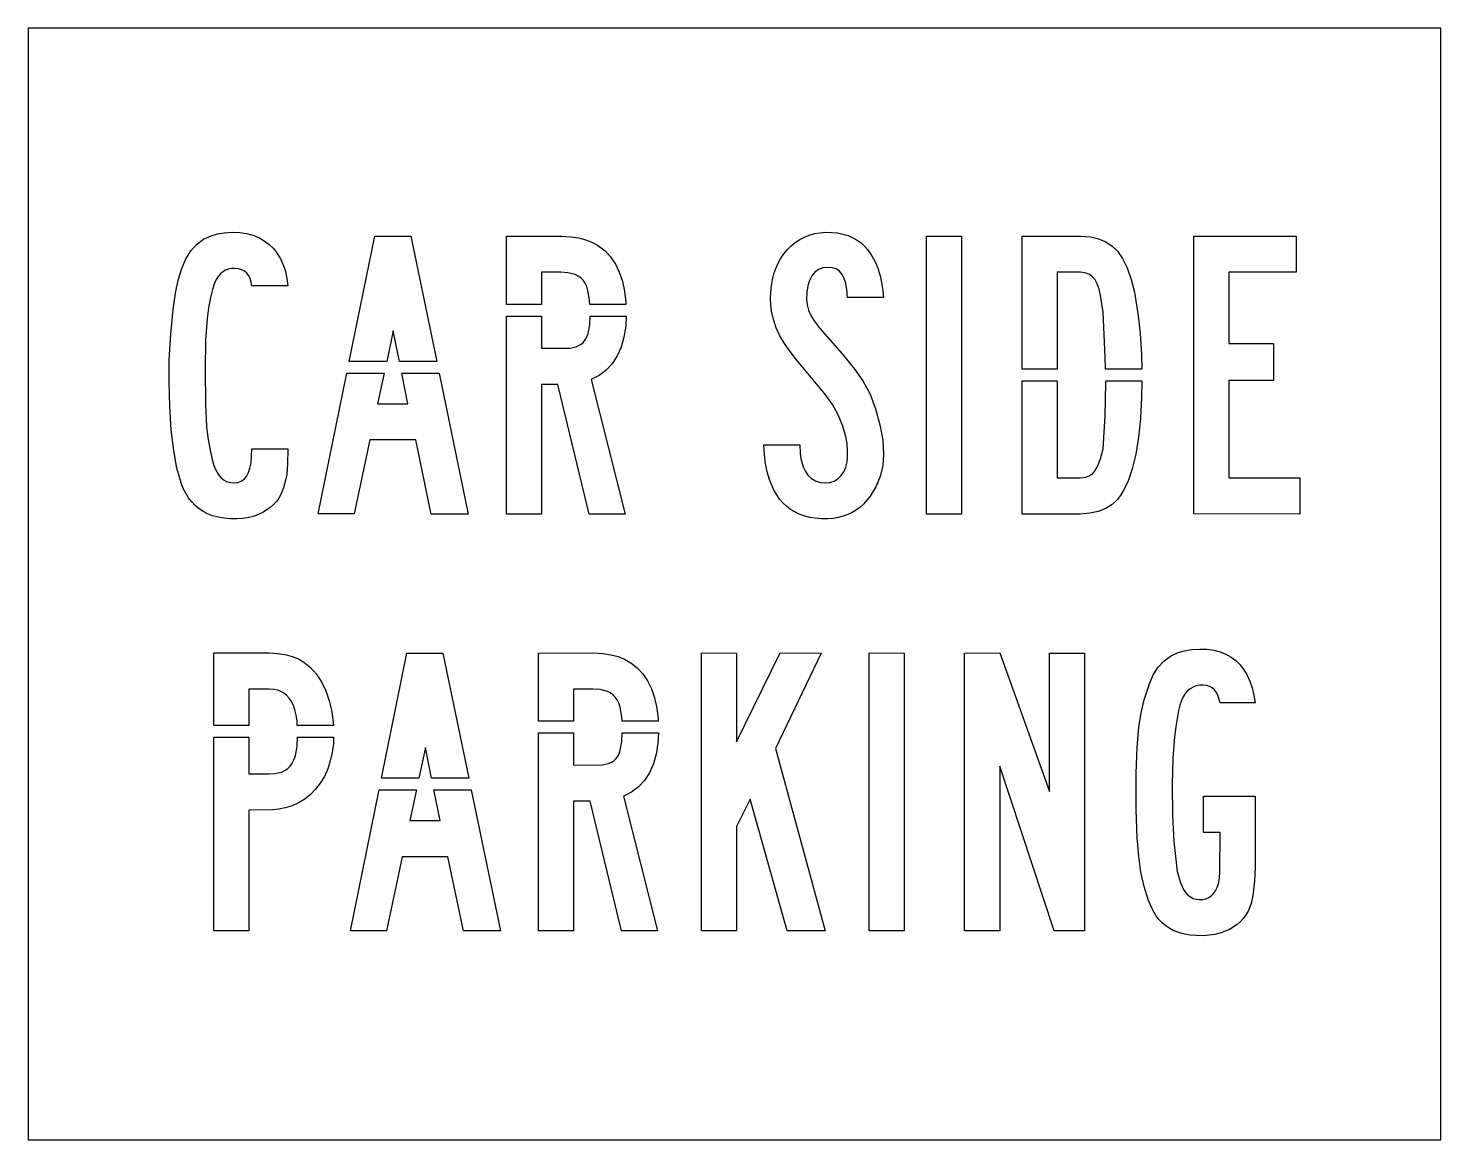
# Model space of a CAD drawing. Extents: x 0 to 61, y 0 to 48.
import ezdxf

# ---------------------------------------------------------------- set-up
doc = ezdxf.new("R2010")
doc.units = 0
doc.layers.add('CUT', color=7, linetype='Continuous')
doc.layers.add('OUTSIDE', color=1, linetype='Continuous')

msp = doc.modelspace()

# ---------------------------------------------------------------- linework, layer by layer
at = {"layer": 'CUT'}
for points in [[(10.9117, 27.8694), (10.8228, 27.7129), (10.7158, 27.5644), (10.5936, 27.4278), (10.4539, 27.3011), (10.1331, 27.0883), (9.7639, 26.933), (9.5246, 26.8697), (9.2726, 26.8285), (9.0141, 26.8108), (8.7313, 26.8152), (8.4578, 26.8397), (8.2018, 26.8844), (7.9634, 26.9496), (7.7419, 27.0355), (7.5471, 27.1367), (7.3704, 27.2546), (7.2079, 27.3913), (7.0593, 27.547), (6.9246, 27.7217), (6.8034, 27.9157), (6.6955, 28.1293), (6.5991, 28.367), (6.423, 28.9951), (6.2806, 29.7642), (6.1749, 30.6599), (6.1075, 31.667), (6.0796, 32.752), (6.0922, 33.6842), (6.1558, 34.7892), (6.2605, 35.8579), (6.3614, 36.5582), (6.4806, 37.1244), (6.6295, 37.618), (6.81, 38.0377), (7.0243, 38.387), (7.2728, 38.6664), (7.5626, 38.8847), (7.8942, 39.0419), (8.168, 39.1208), (8.4672, 39.1694), (8.8147, 39.1891), (9.1425, 39.1763), (9.4311, 39.1333), (9.7053, 39.06), (9.9597, 38.957), (10.1936, 38.8253), (10.4031, 38.6678), (10.591, 38.4834), (10.7564, 38.2727), (10.8985, 38.0363), (11.0149, 37.7786), (11.1072, 37.4974), (11.1735, 37.1972), (11.2148, 36.8753), (9.6578, 36.8738), (9.6322, 37.0405), (9.5876, 37.1875), (9.5244, 37.3134), (9.4412, 37.4212), (9.3379, 37.5089), (9.2181, 37.573), (9.0834, 37.6136), (8.935, 37.6308), (8.7806, 37.625), (8.6419, 37.5984), (8.5155, 37.551), (8.4012, 37.4825), (8.298, 37.3928), (8.2053, 37.2816), (8.1206, 37.1449), (8.0456, 36.9853), (7.9526, 36.7126), (7.871, 36.3677), (7.7888, 35.9197), (7.7272, 35.4589), (7.6603, 34.5256), (7.637, 33.26), (7.6494, 31.781), (7.7034, 30.801), (7.7583, 30.3282), (7.8368, 29.8528), (7.9248, 29.4337), (8.0199, 29.1156), (8.1042, 28.914), (8.2008, 28.7434), (8.3102, 28.604), (8.4307, 28.4984), (8.5652, 28.4237), (8.7144, 28.3801), (8.8815, 28.3681), (9.0477, 28.3877), (9.1958, 28.441), (9.3204, 28.5272), (9.4249, 28.6492), (9.5095, 28.808), (9.5748, 29.0058), (9.6201, 29.2388), (9.6477, 29.5182), (9.657, 29.8411), (11.2149, 29.8416), (11.2027, 29.1718), (11.1615, 28.7266), (11.1141, 28.4869), (11.0234, 28.1549)], [(36.0872, 27.4634), (35.9158, 27.3095), (35.7601, 27.1939), (35.5862, 27.0898), (35.3984, 27.0004), (35.1974, 26.9268), (34.9888, 26.8711), (34.7521, 26.8306), (34.5091, 26.8115), (34.2415, 26.8139), (33.9777, 26.8367), (33.7404, 26.877), (33.5127, 26.9366), (33.299, 27.015), (33.0991, 27.112), (32.9188, 27.2234), (32.7489, 27.3544), (32.5924, 27.5032), (32.4493, 27.6696), (32.3216, 27.8506), (32.2051, 28.0518), (32.0122, 28.5068), (31.9156, 28.8397), (31.841, 29.2066), (31.789, 29.6083), (31.7638, 30.01), (33.318, 30.01), (33.3313, 29.6651), (33.3642, 29.4218), (33.4662, 29.0629), (33.5451, 28.881), (33.6673, 28.7042), (33.8202, 28.5613), (34.0029, 28.4538), (34.2042, 28.389), (34.4098, 28.3679), (34.6179, 28.3877), (34.8049, 28.4476), (34.9689, 28.5456), (35.1084, 28.68), (35.2213, 28.8487), (35.3044, 29.0459), (35.3587, 29.2724), (35.381, 29.4955), (35.3798, 29.7553), (35.359, 30.0342), (35.3184, 30.3073), (35.1854, 30.8112), (34.9762, 31.3087), (34.7256, 31.7515), (34.4055, 32.2121), (33.1802, 33.687), (32.8545, 34.0985), (32.6587, 34.38), (32.4624, 34.7204), (32.3049, 35.0678), (32.1852, 35.4256), (32.1048, 35.789), (32.0712, 36.0539), (32.0576, 36.323), (32.0642, 36.6007), (32.0908, 36.876), (32.1361, 37.1357), (32.2008, 37.3879), (32.2836, 37.6274), (32.3836, 37.8533), (32.5005, 38.0645), (32.6356, 38.2636), (32.7866, 38.4458), (32.9496, 38.6077), (33.1264, 38.7517), (33.3164, 38.8768), (33.5187, 38.982), (33.729, 39.0654), (33.9576, 39.13), (34.1928, 39.1709), (34.4292, 39.1884), (34.6898, 39.184), (34.9424, 39.1584), (35.18, 39.1118), (35.4025, 39.0443), (35.6101, 38.9556), (35.7937, 38.8514), (35.9638, 38.7282), (36.1206, 38.5855), (36.2617, 38.4265), (36.3898, 38.2488), (36.5071, 38.0488), (36.6111, 37.8292), (36.702, 37.5901), (36.7844, 37.3132), (36.8521, 37.0139), (36.9069, 36.6763), (36.9381, 36.3688), (35.384, 36.3688), (35.3562, 36.7013), (35.3089, 36.9728), (35.2396, 37.1969), (35.1495, 37.3724), (35.0341, 37.5083), (34.8908, 37.6039), (34.7206, 37.6584), (34.5219, 37.674), (34.3161, 37.6469), (34.1348, 37.5755), (33.9763, 37.4598), (33.8452, 37.3033), (33.741, 37.1048), (33.6673, 36.8695), (33.6253, 36.6001), (33.6162, 36.3066), (33.6409, 36.0593), (33.7006, 35.8262), (33.7986, 35.596), (33.9372, 35.3606), (34.1988, 35.0159), (35.1506, 33.9337), (35.6973, 33.2666), (36.0409, 32.7706), (36.3518, 32.1998), (36.5943, 31.5649), (36.7832, 30.88), (36.9012, 30.2062), (36.941, 29.5891), (36.9024, 29.115), (36.7896, 28.6446), (36.6075, 28.1951), (36.3637, 27.7883)], [(16.5207, 39.0175), (17.6386, 33.6082), (16.0283, 33.6082), (15.7629, 34.934), (15.7621, 34.9346), (15.4791, 33.6082), (13.861, 33.6082), (14.9619, 39.02)], [(23.8609, 37.219), (23.7511, 37.2961), (23.6222, 37.3586), (23.3068, 37.4387), (23.0008, 37.4622), (22.1635, 37.463), (22.1635, 36.0719), (20.6467, 36.0719), (20.6467, 39.0187), (23.0343, 39.0209), (23.4303, 38.9994), (23.7655, 38.9472), (24.0796, 38.8626), (24.365, 38.7479), (24.6285, 38.6003), (24.9092, 38.3828), (25.1508, 38.1234), (25.3578, 37.817), (25.5258, 37.4698), (25.6568, 37.079), (25.7506, 36.6449), (25.807, 36.1675), (25.8105, 36.0719), (24.252, 36.0719), (24.244, 36.2617), (24.1728, 36.681), (24.1171, 36.8506), (24.0481, 36.9936), (23.9618, 37.1179)], [(38.7939, 27.0227), (38.7939, 39.021), (40.3092, 39.0193), (40.3092, 27.021)], [(46.0725, 37.1321), (45.9631, 37.2662), (45.8356, 37.3633), (45.6859, 37.4269), (45.4436, 37.4624), (44.4357, 37.463), (44.4367, 33.272), (42.9215, 33.272), (42.9219, 39.021), (45.4489, 39.0208), (45.8802, 38.9855), (46.2237, 38.9041), (46.5331, 38.774), (46.8049, 38.5958), (47.0428, 38.3666), (47.262, 38.0588), (47.46, 37.6528), (47.6356, 37.1524), (47.771, 36.6034), (47.9288, 35.5859), (48.0178, 34.8061), (48.0787, 33.9203), (48.0937, 33.272), (46.5259, 33.272), (46.5128, 33.7919), (46.4143, 35.7362), (46.313, 36.4615), (46.2456, 36.7362), (46.1658, 36.9578)], [(51.846, 34.3909), (53.7834, 34.3888), (53.7831, 32.7892), (51.846, 32.7868), (51.846, 28.58), (54.92, 28.579), (54.9204, 27.021), (50.3307, 27.0234), (50.3314, 39.021), (54.752, 39.0194), (54.7502, 37.463), (51.846, 37.462)], [(24.3096, 32.8321), (25.7816, 27.021), (24.2246, 27.0226), (22.8754, 32.6208), (22.1619, 32.6173), (22.1619, 27.0226), (20.6467, 27.021), (20.6467, 35.5699), (22.1635, 35.5699), (22.1636, 34.1788), (23.3906, 34.1887), (23.6652, 34.2437), (23.8784, 34.3505), (23.9762, 34.4368), (24.058, 34.543), (24.1249, 34.6699), (24.1777, 34.8188), (24.2461, 35.1971), (24.2621, 35.5699), (25.8219, 35.5699), (25.8006, 35.1298), (25.7269, 34.656), (25.6058, 34.2287), (25.4366, 33.8462), (25.2217, 33.5148), (24.9624, 33.2352), (24.6571, 33.0065)], [(15.0891, 31.7797), (16.3936, 31.7831), (16.1288, 33.1062), (17.7423, 33.1062), (18.9998, 27.021), (17.4045, 27.0214), (16.7311, 30.221), (14.7542, 30.221), (14.0793, 27.023), (12.5214, 27.0233), (13.7588, 33.1062), (15.3721, 33.1062)], [(47.1562, 27.8021), (47.0275, 27.6361), (46.8098, 27.4308), (46.5352, 27.2615), (46.2121, 27.1343), (45.8511, 27.0536), (45.4416, 27.0212), (42.9211, 27.021), (42.9215, 32.77), (44.4369, 32.77), (44.4379, 28.579), (45.4341, 28.5793), (45.6619, 28.6124), (45.8181, 28.6768), (45.9535, 28.7741), (46.0724, 28.9063), (46.1761, 29.0748), (46.3088, 29.4077), (46.4144, 29.8429), (46.5056, 31.2631), (46.5412, 32.6671), (46.5386, 32.77), (48.0946, 32.77), (48.082, 32.0479), (48.0312, 31.1456), (47.9468, 30.3348), (47.8287, 29.6113), (47.6779, 28.9805), (47.4937, 28.4393), (47.2772, 27.9918)], [(11.268, 19.0732), (11.1552, 19.195), (11.041, 19.2845), (10.9147, 19.3555), (10.7763, 19.4083), (10.6222, 19.4438), (10.4047, 19.4628), (9.5317, 19.463), (9.5314, 17.8824), (8.0169, 17.8824), (8.0165, 21.021), (10.4028, 21.0209), (10.7561, 21.0024), (11.0893, 20.9527), (11.3965, 20.8732), (11.6722, 20.7649), (11.9083, 20.6314), (12.1926, 20.3956), (12.4373, 20.1162), (12.6579, 19.7764), (12.8458, 19.3871), (12.9972, 18.9546), (13.1067, 18.4943), (13.1728, 18.0139), (13.1786, 17.8824), (11.6181, 17.8824), (11.6067, 18.0965), (11.5691, 18.3422), (11.5164, 18.5624), (11.4486, 18.7573), (11.3659, 18.9274)], [(16.3519, 21.02), (17.9107, 21.0175), (19.0286, 15.6082), (17.4183, 15.6082), (17.1529, 16.934), (17.1521, 16.9346), (16.8692, 15.6082), (15.251, 15.6082)], [(25.2509, 19.219), (25.1411, 19.2961), (25.0122, 19.3586), (24.6969, 19.4387), (24.3909, 19.4622), (23.5535, 19.463), (23.5536, 18.0719), (22.0367, 18.0719), (22.0367, 21.0187), (24.4243, 21.0209), (24.8203, 20.9994), (25.1555, 20.9472), (25.4697, 20.8626), (25.755, 20.7479), (26.0185, 20.6003), (26.2992, 20.3828), (26.5408, 20.1234), (26.7478, 19.817), (26.9158, 19.4698), (27.0468, 19.079), (27.1407, 18.6449), (27.1971, 18.1675), (27.2005, 18.0719), (25.6421, 18.0719), (25.6341, 18.2617), (25.5628, 18.681), (25.5071, 18.8506), (25.4381, 18.9936), (25.3518, 19.1179)], [(29.0682, 21.0206), (30.5835, 21.0197), (30.5835, 17.1902), (32.479, 21.021), (34.2465, 21.0196), (32.2686, 16.894), (34.4155, 9.021), (32.7725, 9.0241), (31.1728, 14.7049), (30.5835, 13.5263), (30.5835, 9.0212), (29.0682, 9.0224)], [(36.3102, 21.021), (37.8255, 21.0193), (37.8255, 9.021), (36.3102, 9.0227)], [(40.4365, 21.0202), (41.952, 21.0203), (44.0989, 15.0426), (44.0989, 21.0187), (45.6155, 21.0188), (45.6155, 9.021), (44.31, 9.021), (41.9518, 16.1371), (41.9518, 9.0214), (40.4365, 9.0223)], [(52.5861, 9.7106), (52.4736, 9.5598), (52.3457, 9.421), (52.2028, 9.2946), (51.8782, 9.084), (51.5022, 8.93), (51.2591, 8.8678), (51.0057, 8.828), (50.7481, 8.8109), (50.4564, 8.8148), (50.1828, 8.8379), (49.9283, 8.8806), (49.6924, 8.9435), (49.4779, 9.0257), (49.2933, 9.1211), (49.123, 9.2352), (48.9664, 9.3684), (48.8257, 9.5184), (48.6977, 9.6878), (48.5796, 9.8809), (48.4738, 10.0952), (48.3797, 10.3313), (48.1893, 10.9411), (48.0521, 11.5588), (47.955, 12.2434), (47.8914, 13.0426), (47.8522, 14.2679), (47.8527, 15.8302), (47.8889, 16.934), (47.9633, 17.8148), (48.0575, 18.4306), (48.1885, 18.9966), (48.4153, 19.6919), (48.5824, 20.0718), (48.7913, 20.4018), (49.039, 20.6708), (49.3271, 20.8813), (49.6612, 21.0367), (49.9371, 21.1162), (50.2426, 21.1668), (50.5893, 21.1886), (50.9177, 21.1793), (51.2039, 21.1399), (51.4701, 21.0715), (51.7194, 20.9729), (51.9477, 20.8456), (52.1518, 20.6924), (52.3374, 20.5098), (52.5012, 20.3002), (52.6429, 20.0642), (52.7623, 19.8025), (52.8591, 19.5157), (52.9331, 19.2043), (52.9834, 18.8741), (51.471, 18.8738), (51.3756, 19.2005), (51.3069, 19.3289), (51.2255, 19.432), (51.13, 19.5136), (51.0167, 19.5754), (50.8883, 19.6145), (50.7449, 19.6308), (50.5879, 19.6247), (50.4403, 19.5967), (50.3033, 19.5467), (50.1772, 19.4743), (50.0625, 19.3795), (49.9619, 19.265), (49.8732, 19.1287), (49.7985, 18.9746), (49.7257, 18.7657), (49.6714, 18.5326), (49.5735, 17.93), (49.5063, 17.4029), (49.435, 16.4762), (49.4064, 15.3629), (49.4188, 14.0056), (49.4776, 12.8816), (49.615, 11.5892), (49.7407, 11.1311), (49.8934, 10.8017), (49.9824, 10.6739), (50.0818, 10.568), (50.1894, 10.4861), (50.3082, 10.4255), (50.4387, 10.3862), (50.5816, 10.3688), (50.7265, 10.3738), (50.8599, 10.4028), (50.9806, 10.455), (51.0911, 10.5317), (51.1879, 10.6309), (51.2707, 10.7515), (51.3394, 10.8925), (51.3948, 11.0573), (51.444, 11.3002), (51.4667, 11.573), (51.4683, 13.2737), (50.7521, 13.2745), (50.7529, 14.8319), (52.9828, 14.8319), (52.9835, 11.7575), (52.9567, 11.1737), (52.8807, 10.5494), (52.8148, 10.1984), (52.6823, 9.8729)], [(12.1793, 14.9004), (11.938, 14.7094), (11.6749, 14.5492), (11.3915, 14.4211), (11.0926, 14.3273), (10.8286, 14.2746), (10.5528, 14.2464), (9.531, 14.2391), (9.5309, 9.021), (8.0181, 9.021), (8.017, 17.3804), (9.5313, 17.3804), (9.531, 15.8002), (10.4171, 15.7997), (10.6684, 15.8179), (10.9702, 15.8947), (11.0947, 15.9553), (11.2051, 16.0321), (11.3104, 16.1354), (11.3998, 16.2599), (11.4737, 16.406), (11.5343, 16.579), (11.6115, 16.9944), (11.6296, 17.3804), (13.1889, 17.3804), (13.1778, 17.1163), (13.1281, 16.7285), (13.0457, 16.3592), (12.9322, 16.0148), (12.7871, 15.693), (12.6127, 15.3995), (12.4107, 15.1356)], [(25.6996, 14.8321), (27.1716, 9.021), (25.6146, 9.0226), (24.2655, 14.6208), (23.5519, 14.6173), (23.5519, 9.0226), (22.0367, 9.021), (22.0367, 17.5699), (23.5536, 17.5699), (23.5536, 16.1788), (24.7806, 16.1887), (25.0552, 16.2437), (25.2684, 16.3505), (25.3662, 16.4368), (25.4481, 16.543), (25.5149, 16.6699), (25.5677, 16.8188), (25.6361, 17.1971), (25.6521, 17.5699), (27.2119, 17.5699), (27.1906, 17.1298), (27.1169, 16.656), (26.9958, 16.2287), (26.8266, 15.8462), (26.6117, 15.5148), (26.3524, 15.2352), (26.0471, 15.0065)], [(16.4791, 13.7797), (17.7837, 13.7831), (17.5188, 15.1062), (19.1323, 15.1062), (20.3898, 9.021), (18.7945, 9.0214), (18.1211, 12.221), (16.1442, 12.221), (15.4693, 9.023), (13.9114, 9.0233), (15.1489, 15.1062), (16.7621, 15.1062)]]:
    msp.add_lwpolyline(points, close=True, dxfattribs=at)
at = {"layer": 'OUTSIDE'}
msp.add_lwpolyline([(0, 0), (61, 0), (61, 48), (0, 48)], close=True, dxfattribs=at)

doc.saveas('drawing.dxf')
